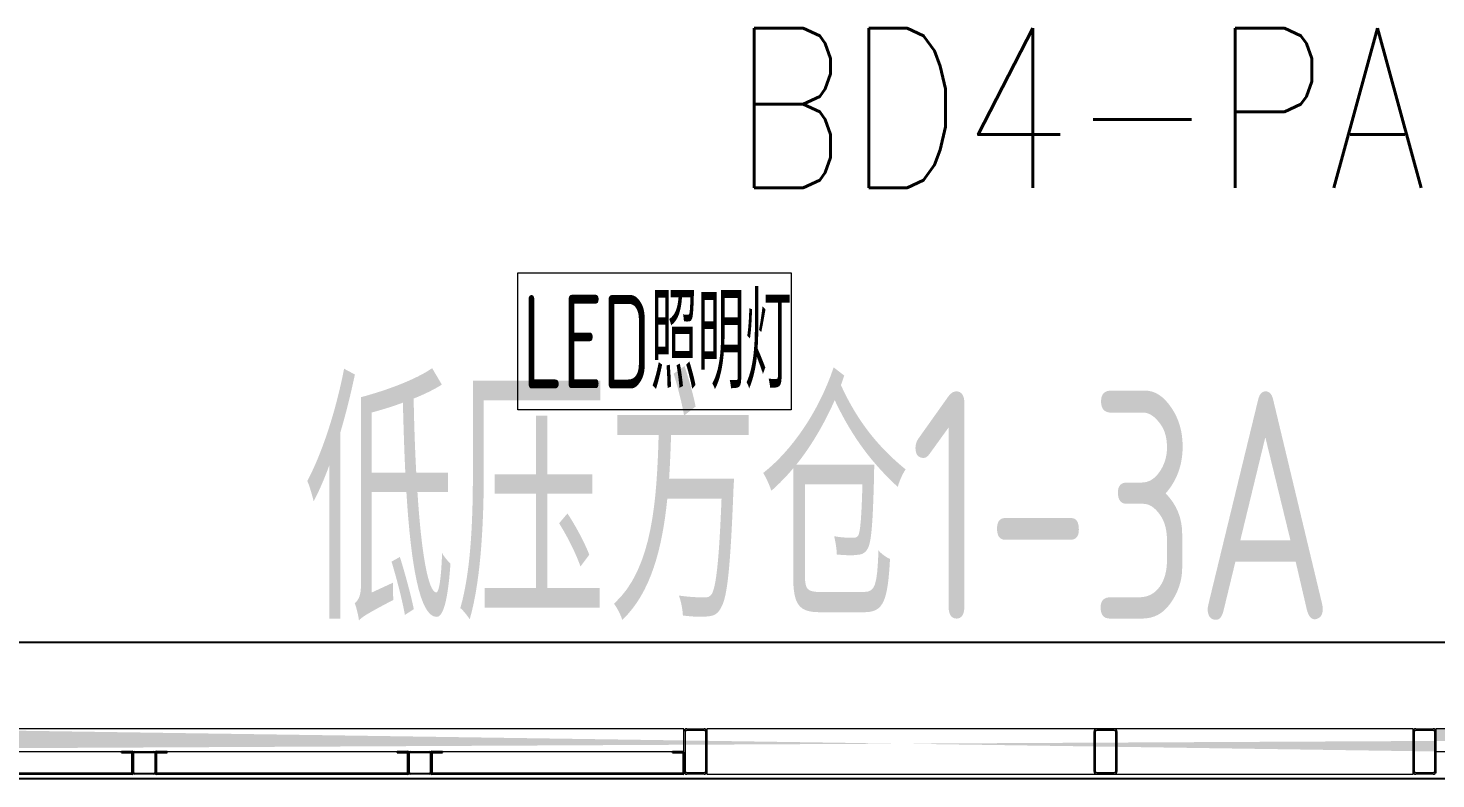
# Model space of a CAD drawing. Extents: x 758840 to 1108724, y -102573 to 143521.
# Drawn here: x 795809 to 798898, y 64583 to 66229 of the extents above; entities that cross this region are included whole.
import ezdxf
from ezdxf.enums import TextEntityAlignment as Align

# ---------------------------------------------------------------- set-up
doc = ezdxf.new("R2010")
doc.units = 0
doc.header["$LTSCALE"] = 1000
doc.header["$MEASUREMENT"] = 0
for name, color, linetype in [('01-房间正式编号', 1, 'Continuous'), ('01装修-房间名称', 7, 'Continuous'), ('02电气-设备', 255, 'Continuous'), ('02电气-设备基础', 252, 'Continuous'), ('hdt-101供电设计', 6, 'Continuous')]:
    doc.layers.add(name, color=color, linetype=linetype)
doc.layers.add('细实线', color=3, linetype='Continuous', lineweight=5)
doc.styles.add('Huarun_ziti', font='gbenor.shx', dxfattribs={"width": 0.7, "bigfont": 'gbcbig.shx'})
doc.styles.add('平面图B$0$HZ', font='romans.shx', dxfattribs={"width": 0.8, "bigfont": 'gbcbig.shx'})
doc.styles.add('设计说明', font='tssdeng.shx', dxfattribs={"width": 0.7, "bigfont": 'tssdchn.shx'})

# ---------------------------------------------------------------- blocks, each defined once
blk = doc.blocks.new('BD4-PAL0101-LVPM-05')
at = {"ltscale": 5}
h = blk.add_hatch(dxfattribs=at)
h.set_pattern_fill('隔热材料01', color=8, scale=80, angle=45)
h.set_pattern_definition([(315, (1.005, -51.474), (28.28427125, 28.28427125), [4.0142, -35.9858]), (315, (-20.185, -72.664), (28.28427125, 28.28427125), [4.0142, -35.9858]), (135, (13.44, -77.425), (-28.28427125, -28.28427125), [4.0142, -35.9858]), (135, (5.767, -85.1), (-28.28427125, -28.28427125), [4.0142, -35.9858]), (225, (28.298, -71.66), (28.28427125, -28.28427125), [40.0194, 0.0194]), (180, (18.983, -78.135), (-28.2842, 28.2842), [3.4144, -53.1542]), (161.56505, (43.853, -49.85), (-28.284169758, 28.28429741), [2.244, -87.1988]), (161.56505, (15.569, -78.135), (-28.284169758, 28.28429741), [2.244, -87.1988]), (198.43495, (51.525, -48.43), (-28.28429741, 28.28416976), [4.488, -84.9548]), (198.43495, (23.24, -76.716), (-28.28429741, 28.28416976), [4.488, -84.9548]), (108.43495, (38.886, -46.303), (-28.28429741, 28.284169758), [21.3712, -68.0716]), (108.43495, (10.602, -74.587), (-28.28429741, 28.284169758), [21.3712, -68.0716]), (161.56505, (29.29, -23.19), (-28.284169758, 28.28429741), [2.244, -87.1988]), (161.56505, (1.005, -51.474), (-28.284169758, 28.28429741), [2.244, -87.1988]), (180, (-1.124, -50.765), (-28.2842, 28.2842), [3.4144, -53.1542]), (198.43495, (23.746, -22.48), (-28.28429741, 28.28416976), [4.488, -84.9548]), (198.43495, (-4.538, -50.765), (-28.28429741, 28.28416976), [4.488, -84.9548]), (90, (-20.894, -70.535), (-28.2842, 28.2842), [3.4144, -53.1542]), (108.43495, (8.1, -44.38), (-28.28429741, 28.284169758), [2.244, -87.1988]), (108.43495, (-20.185, -72.664), (-28.28429741, 28.284169758), [2.244, -87.1988]), (71.56505, (7.39, -38.836), (-28.28416976, 28.28429741), [4.488, -84.9548]), (71.56505, (-20.894, -67.12), (-28.28416976, 28.28429741), [4.488, -84.9548]), (161.56505, (31.212, -53.976), (-28.284169758, 28.28429741), [21.3712, -68.0716]), (161.56505, (2.928, -82.26), (-28.284169758, 28.28429741), [21.3712, -68.0716]), (90, (6.476, -90.642), (-28.2842, 28.2842), [3.4144, -53.1542]), (108.43495, (34.76, -58.943), (-28.28429741, 28.284169758), [2.244, -87.1988]), (108.43495, (6.476, -87.228), (-28.28429741, 28.284169758), [2.244, -87.1988]), (71.56505, (33.34, -66.615), (-28.28416976, 28.28429741), [4.488, -84.9548]), (71.56505, (5.057, -94.9), (-28.28416976, 28.28429741), [4.488, -84.9548])])
edge = h.paths.add_edge_path()
edge.add_line((8308313.1, -4144801.1), (8308313.1, -4144751.1))
edge.add_line((8308323.1, -4144751.1), (8308323.1, -4144801.1))
edge.add_line((8308543.1, -4144801.1), (8309359, -4144801.1))
edge.add_line((8309359, -4144751.1), (8308543.1, -4144751.1))
edge.add_line((8309459, -4144801.1), (8311223.1, -4144801.1))
edge.add_line((8311223.1, -4144751.1), (8309459, -4144751.1))
edge.add_line((8312873.1, -4144801.1), (8318069.1, -4144801.1))
edge.add_line((8318069.1, -4144751.1), (8312873.1, -4144751.1))
edge.add_line((8318169.1, -4144801.1), (8321719.1, -4144801.1))
edge.add_line((8321719.1, -4144751.1), (8318169.1, -4144751.1))
edge = h.paths.add_edge_path(flags=17)
edge.add_line((8318069.1, -4144801.1), (8318069.1, -4144751.1))
edge.add_line((8318169.1, -4144751.1), (8318169.1, -4144801.1))
edge.add_line((8312873.1, -4144751.1), (8312873.1, -4144801.1))
edge.add_line((8311223.1, -4144801.1), (8311223.1, -4144751.1))
edge.add_line((8308543.1, -4144751.1), (8308543.1, -4144801.1))
edge.add_line((8321719.1, -4144801.1), (8321719.1, -4144751.1))
at = {"lineweight": 15}
for p, q in [((8311223.1, -4144751.1), (8309459, -4144751.1)), ((8311223.1, -4144801.1), (8311223.1, -4144751.1)), ((8312823.1, -4144751.1), (8311273.1, -4144751.1)), ((8311273.1, -4144751.1), (8311273.1, -4144851.1)), ((8312823.1, -4144851.1), (8312823.1, -4144751.1)), ((8318069.1, -4144751.1), (8312873.1, -4144751.1)), ((8312873.1, -4144751.1), (8312873.1, -4144801.1)), ((8309459, -4144801.1), (8311223.1, -4144801.1)), ((8312873.1, -4144801.1), (8318069.1, -4144801.1)), ((8311273.1, -4144851.1), (8312823.1, -4144851.1))]:
    blk.add_line(p, q, dxfattribs=at)
at = {"linetype": 'Continuous', "lineweight": 25}
for p, q in [((8309988.7, -4144803.1), (8309988.7, -4144801.1)), ((8309988.7, -4144801.1), (8310011.5, -4144801.1)), ((8309988.7, -4144803.1), (8310011.5, -4144803.1)), ((8310011.7, -4144803.3), (8310011.7, -4144848.9)), ((8310013.7, -4144848.9), (8310013.7, -4144803.3)), ((8310013.7, -4144803.3), (8310013.7, -4144848.9)), ((8310063.7, -4144848.9), (8310063.7, -4144803.3)), ((8310065.7, -4144848.9), (8310065.7, -4144803.3)), ((8310065.9, -4144801.1), (8310088.7, -4144801.1)), ((8310065.9, -4144803.1), (8310088.7, -4144803.1)), ((8310088.7, -4144803.1), (8310088.7, -4144801.1)), ((8310593.4, -4144803.1), (8310593.4, -4144801.1)), ((8310593.4, -4144801.1), (8310616.2, -4144801.1)), ((8310593.4, -4144803.1), (8310616.2, -4144803.1)), ((8310616.4, -4144803.3), (8310616.4, -4144848.9)), ((8310618.4, -4144848.9), (8310618.4, -4144803.3)), ((8310618.4, -4144803.3), (8310618.4, -4144848.9)), ((8310668.4, -4144848.9), (8310668.4, -4144803.3)), ((8310670.4, -4144848.9), (8310670.4, -4144803.3)), ((8310670.6, -4144801.1), (8310693.4, -4144801.1)), ((8310670.6, -4144803.1), (8310693.4, -4144803.1)), ((8310693.4, -4144803.1), (8310693.4, -4144801.1)), ((8311198, -4144803.1), (8311198, -4144801.1)), ((8311198, -4144801.1), (8311220.8, -4144801.1)), ((8311198, -4144803.1), (8311220.8, -4144803.1)), ((8311221, -4144803.3), (8311221, -4144848.9)), ((8311223, -4144848.9), (8311223, -4144803.3)), ((8311223, -4144803.3), (8311223, -4144848.9)), ((8312873.1, -4144848.9), (8312873.1, -4144803.3)), ((8310011.5, -4144849.1), (8309461.2, -4144849.1)), ((8310011.5, -4144851.1), (8309461.2, -4144851.1)), ((8310616.2, -4144849.1), (8310065.9, -4144849.1)), ((8310616.2, -4144851.1), (8310065.9, -4144851.1)), ((8311220.8, -4144849.1), (8310670.6, -4144849.1)), ((8311220.8, -4144851.1), (8310670.6, -4144851.1))]:
    blk.add_line(p, q, dxfattribs=at)
for centre, radius, start, end in [((8310011.5, -4144803.3), 2.2, 0, 90), ((8310011.5, -4144803.3), 0.2, 0, 90), ((8310065.9, -4144803.3), 2.2, 90, 180), ((8310065.9, -4144803.3), 0.2, 90, 180), ((8310616.2, -4144803.3), 2.2, 0, 90), ((8310616.2, -4144803.3), 0.2, 0, 90), ((8310670.6, -4144803.3), 2.2, 90, 180), ((8310670.6, -4144803.3), 0.2, 90, 180), ((8311220.8, -4144803.3), 2.2, 0, 90), ((8311220.8, -4144803.3), 0.2, 0, 90), ((8310011.5, -4144848.9), 0.2, 270, 0), ((8310011.5, -4144848.9), 2.2, 270, 0), ((8310065.9, -4144848.9), 2.2, 180, 270), ((8310065.9, -4144848.9), 0.2, 180, 270), ((8310616.2, -4144848.9), 0.2, 270, 0), ((8310616.2, -4144848.9), 2.2, 270, 0), ((8310670.6, -4144848.9), 2.2, 180, 270), ((8310670.6, -4144848.9), 0.2, 180, 270), ((8311220.8, -4144848.9), 0.2, 270, 0), ((8311220.8, -4144848.9), 2.2, 270, 0)]:
    blk.add_arc(centre, radius, start, end, dxfattribs=at)
at = {"layer": 'hdt-101供电设计', "lineweight": 15}
for p, q in [((8310858.1, -4143751.6), (8311458.1, -4143751.6)), ((8310858.1, -4144051.6), (8310858.1, -4143751.6)), ((8311458.1, -4143751.6), (8311458.1, -4144051.6)), ((8311458.1, -4144051.6), (8310858.1, -4144051.6))]:
    blk.add_line(p, q, dxfattribs=at)
at = {"layer": '细实线', "lineweight": 15}
for p, q in [((8311223.1, -4144845.1), (8311223.1, -4144757.1)), ((8311226.1, -4144845.1), (8311226.1, -4144757.1)), ((8311229.1, -4144751.1), (8311267.1, -4144751.1)), ((8311229.1, -4144754.1), (8311267.1, -4144754.1)), ((8311270.1, -4144757.1), (8311270.1, -4144845.1)), ((8311273.1, -4144757.1), (8311273.1, -4144845.1)), ((8312123.1, -4144845.1), (8312123.1, -4144757.1)), ((8312126.1, -4144845.1), (8312126.1, -4144757.1)), ((8312129.1, -4144751.1), (8312167.1, -4144751.1)), ((8312129.1, -4144754.1), (8312167.1, -4144754.1)), ((8312170.1, -4144757.1), (8312170.1, -4144845.1)), ((8312173.1, -4144757.1), (8312173.1, -4144845.1)), ((8312823.1, -4144845.1), (8312823.1, -4144757.1)), ((8312826.1, -4144845.1), (8312826.1, -4144757.1)), ((8312829.1, -4144751.1), (8312867.1, -4144751.1)), ((8312829.1, -4144754.1), (8312867.1, -4144754.1)), ((8312870.1, -4144757.1), (8312870.1, -4144845.1)), ((8312873.1, -4144757.1), (8312873.1, -4144845.1)), ((8310013.7, -4144847.1), (8310013.7, -4144805.1)), ((8310015.7, -4144847.1), (8310015.7, -4144805.1)), ((8310017.7, -4144801.1), (8310059.7, -4144801.1)), ((8310017.7, -4144803.1), (8310059.7, -4144803.1)), ((8310061.7, -4144805.1), (8310061.7, -4144847.1)), ((8310063.7, -4144805.1), (8310063.7, -4144847.1)), ((8310618.4, -4144847.1), (8310618.4, -4144805.1)), ((8310620.4, -4144847.1), (8310620.4, -4144805.1)), ((8310622.4, -4144801.1), (8310664.4, -4144801.1)), ((8310622.4, -4144803.1), (8310664.4, -4144803.1)), ((8310666.4, -4144805.1), (8310666.4, -4144847.1)), ((8310668.4, -4144805.1), (8310668.4, -4144847.1)), ((8310059.7, -4144849.1), (8310017.7, -4144849.1)), ((8310059.7, -4144851.1), (8310017.7, -4144851.1)), ((8310664.4, -4144849.1), (8310622.4, -4144849.1)), ((8310664.4, -4144851.1), (8310622.4, -4144851.1)), ((8311267.1, -4144848.1), (8311229.1, -4144848.1)), ((8311267.1, -4144851.1), (8311229.1, -4144851.1)), ((8312167.1, -4144848.1), (8312129.1, -4144848.1)), ((8312167.1, -4144851.1), (8312129.1, -4144851.1)), ((8312867.1, -4144848.1), (8312829.1, -4144848.1)), ((8312867.1, -4144851.1), (8312829.1, -4144851.1))]:
    blk.add_line(p, q, dxfattribs=at)
for centre, radius, start, end in [((8311229.1, -4144757.1), 6, 90, 180), ((8311229.1, -4144757.1), 3, 90, 180), ((8311267.1, -4144757.1), 6, 0, 90), ((8311267.1, -4144757.1), 3, 0, 90), ((8312129.1, -4144757.1), 6, 90, 180), ((8312129.1, -4144757.1), 3, 90, 180), ((8312167.1, -4144757.1), 6, 0, 90), ((8312167.1, -4144757.1), 3, 0, 90), ((8312829.1, -4144757.1), 6, 90, 180), ((8312829.1, -4144757.1), 3, 90, 180), ((8312867.1, -4144757.1), 6, 0, 90), ((8312867.1, -4144757.1), 3, 0, 90), ((8310017.7, -4144805.1), 4, 90, 180), ((8310017.7, -4144805.1), 2, 90, 180), ((8310059.7, -4144805.1), 4, 0, 90), ((8310059.7, -4144805.1), 2, 0, 90), ((8310622.4, -4144805.1), 4, 90, 180), ((8310622.4, -4144805.1), 2, 90, 180), ((8310664.4, -4144805.1), 4, 0, 90), ((8310664.4, -4144805.1), 2, 0, 90), ((8310017.7, -4144847.1), 4, 180, 270), ((8310017.7, -4144847.1), 2, 180, 270), ((8310059.7, -4144847.1), 2, 270, 0), ((8310059.7, -4144847.1), 4, 270, 0), ((8310622.4, -4144847.1), 4, 180, 270), ((8310622.4, -4144847.1), 2, 180, 270), ((8310664.4, -4144847.1), 2, 270, 0), ((8310664.4, -4144847.1), 4, 270, 0), ((8311229.1, -4144845.1), 6, 180, 270), ((8311229.1, -4144845.1), 3, 180, 270), ((8311267.1, -4144845.1), 6, 270, 0), ((8311267.1, -4144845.1), 3, 270, 0), ((8312129.1, -4144845.1), 6, 180, 270), ((8312129.1, -4144845.1), 3, 180, 270), ((8312167.1, -4144845.1), 6, 270, 0), ((8312167.1, -4144845.1), 3, 270, 0), ((8312829.1, -4144845.1), 6, 180, 270), ((8312829.1, -4144845.1), 3, 180, 270), ((8312867.1, -4144845.1), 6, 270, 0), ((8312867.1, -4144845.1), 3, 270, 0)]:
    blk.add_arc(centre, radius, start, end, dxfattribs=at)
at = {"layer": 'hdt-101供电设计', "lineweight": 15, "style": 'Huarun_ziti', "width": 0.7}
blk.add_text('LED照明灯', height=204.8, dxfattribs=at).set_placement((8310868.9, -4144004.8))

msp = doc.modelspace()

# ---------------------------------------------------------------- linework, layer by layer
at = {"layer": '02电气-设备基础'}
msp.add_lwpolyline([(845796.74, 64582.52), (792096.74, 64582.52), (792096.74, 64882.52), (845796.74, 64882.52)], close=True, dxfattribs=at)

# ---------------------------------------------------------------- block references
at = {"layer": '02电气-设备'}
msp.add_blockref('BD4-PAL0101-LVPM-05', (-7513975.04, 4209443.59), dxfattribs=at)

# ---------------------------------------------------------------- texts
at = {"layer": '01-房间正式编号', "color": 1, "style": '平面图B$0$HZ', "width": 0.8}
msp.add_text('BD4-PAL0101-LVPM-05', height=350, dxfattribs=at).set_placement((799729.9, 65878.9), align=Align.CENTER)
at = {"layer": '01装修-房间名称', "style": '设计说明', "width": 0.7}
msp.add_text('低压方仓1-3A', height=500, dxfattribs=at).set_placement((796414.08, 64932.35))

doc.saveas('drawing.dxf')
